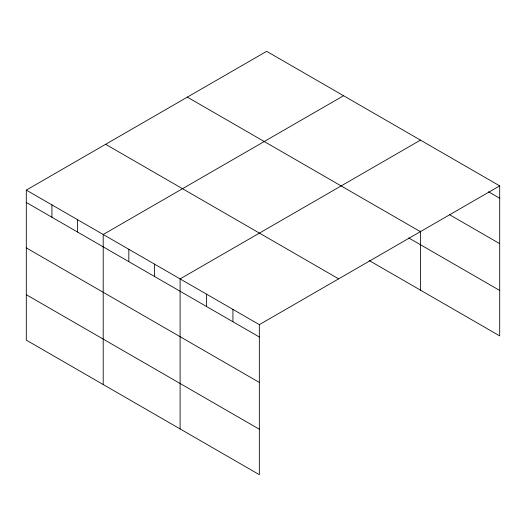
<?xml version="1.0" encoding="UTF-8"?>
<svg xmlns="http://www.w3.org/2000/svg" width="526" height="526" viewBox="0 0 526 526"><rect width="100%" height="100%" fill="white"/><g stroke="black" fill="none" stroke-linecap="round" stroke-linejoin="round"><path stroke-width="0.79" d="M26.3 190.103L259.338 324.641L259.338 474.669L26.3 340.131L26.3 190.103L266.662 51.331L499.7 185.869L499.7 335.897L369.199 260.554M343.563 95.725L103.201 234.497L103.201 384.526M420.471 140.126L180.102 278.898L180.102 428.927M259.338 324.641L499.7 185.869M488.582 191.806L499.7 198.23M449.658 214.766L499.7 243.656M187.341 97.126L420.379 231.664M408.689 237.923L499.7 290.464M105.621 144.308L338.659 278.846M26.3 202.457L259.338 337.002M26.3 247.891L259.338 382.435M26.3 294.698L259.338 429.242M420.471 231.006L420.471 290.155M232.926 309.393L232.926 321.754M206.514 294.146L206.514 306.507M154.466 264.098L154.466 276.459M128.837 249.298L128.837 261.659M77.565 219.704L77.565 232.058M51.936 204.903L51.936 217.258"/></g></svg>
